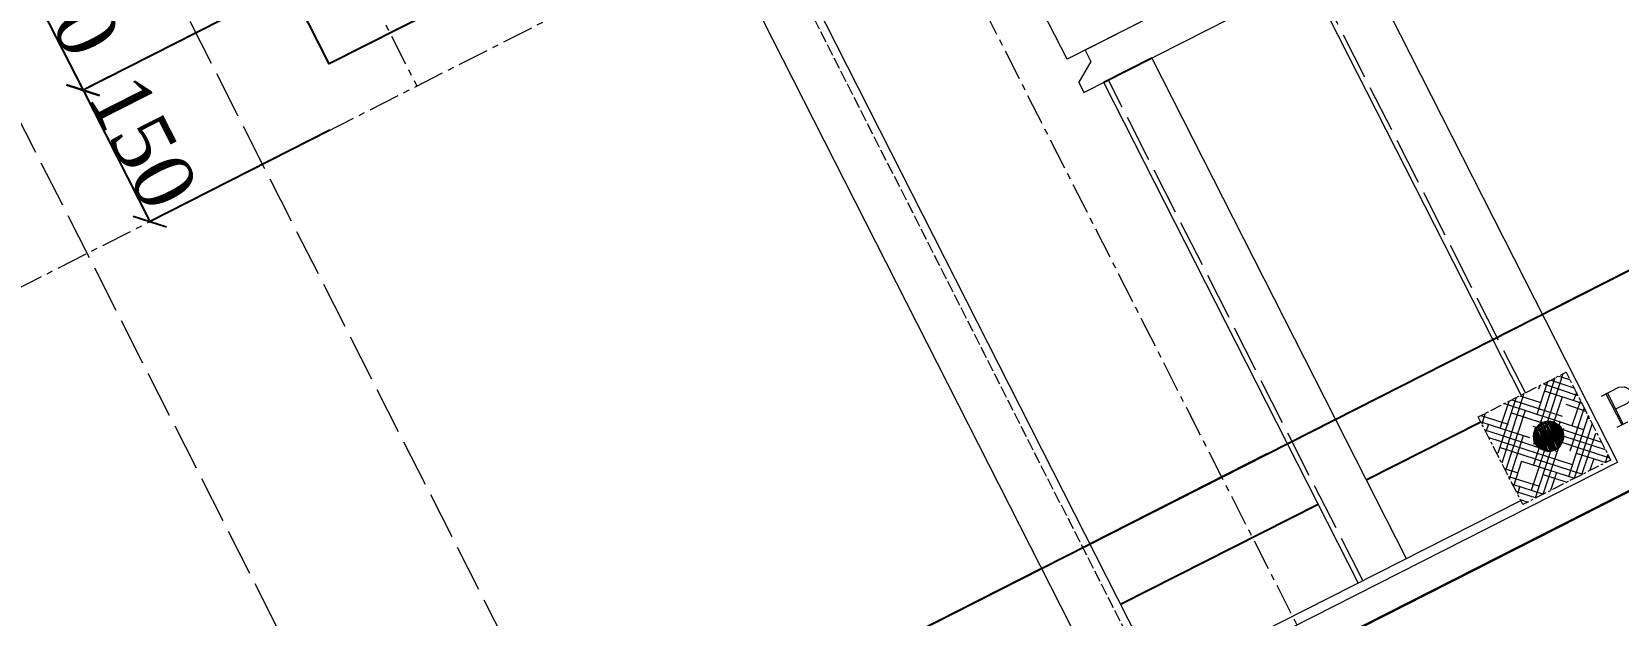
# Model space of a CAD drawing. Header units: millimetres. Extents: x 9010 to 18690, y -22518 to -16270.
# Drawn here: x 13585 to 15197, y -19585 to -18992 of the extents above; entities that cross this region are included whole.
import ezdxf

# ---------------------------------------------------------------- set-up
doc = ezdxf.new("R2010")
doc.units = ezdxf.units.MM
doc.linetypes.add('$0$ACAD_ISO02W100', pattern=[15, 12, -3])
doc.linetypes.add('$0$CENTER', pattern=[50.8, 31.75, -6.35, 6.35, -6.35])
doc.layers.add('$0$CL', color=2, linetype='$0$CENTER', lineweight=0)
doc.layers.add('$0$DL', color=8, linetype='$0$ACAD_ISO02W100', lineweight=0)
doc.styles.add('$0$nassar2', font='cent.shx', dxfattribs={"height": 60})
doc.dimstyles.new('$0$Nassar2', dxfattribs={"dimtxt": 35, "dimasz": 25, "dimexe": 1.25, "dimexo": 0.625, "dimtad": 1, "dimtxsty": '$0$nassar2', "dimblk": '$0$_Oblique', "dimcen": 2.5, "dimadec": 0, "dimazin": 0, "dimtfac": 1, "dimtmove": 0, "dimatfit": 3, "dimldrblk": '$0$_Oblique', "dimfxl": 1, "dimarcsym": 0})

# ---------------------------------------------------------------- blocks, each defined once
blk = doc.blocks.new('$0$_Oblique')
at = {"color": 0, "linetype": 'ByBlock', "lineweight": -2}
blk.add_line((-0.5, -0.5), (0.5, 0.5), dxfattribs=at)
blk = doc.blocks.new('*D56')
at = {"color": 0, "lineweight": -2, "transparency": 16777216}
for p, q in [((15184.9, -17451.6), (15783.3, -17147.6)), ((15782.2, -17148.2), (16914.4, -19377.1)), ((16317.1, -19680.5), (16915.5, -19376.6))]:
    blk.add_line(p, q, dxfattribs=at)
at = {"layer": 'Defpoints', "color": 0, "transparency": 16777216}
for p in [(15184.3, -17451.9), (16914.4, -19377.1), (16316.6, -19680.8)]:
    blk.add_point(p, dxfattribs=at)
at = {"color": 0, "lineweight": -2, "transparency": 16777216, "xscale": 25, "yscale": 25, "zscale": 25}
for p, rotation in [((15782.2, -17148.2), 116.9290163711014), ((16914.4, -19377.1), 296.9290163711014)]:
    blk.add_blockref('$0$_Oblique', p, dxfattribs=dict(at, rotation=rotation))
at = {"color": 0, "transparency": 16777216, "insert": (16471.7, -18437.9), "char_height": 60, "attachment_point": 5, "rotation": 296.929, "style": '$0$nassar2'}
blk.add_mtext('M/C ROOM DEPTH 2500', dxfattribs=at)
blk = doc.blocks.new('*D61')
at = {"color": 0, "lineweight": -2, "transparency": 16777216}
for p, q in [((13851.5, -18661.7), (13522.9, -18828.7)), ((13524, -18828.1), (13637.2, -19051)), ((13977, -18878.4), (13636.1, -19051.6))]:
    blk.add_line(p, q, dxfattribs=at)
at = {"layer": 'Defpoints', "color": 0, "transparency": 16777216}
for p in [(13852.1, -18661.4), (13977.5, -18878.1), (13637.2, -19051)]:
    blk.add_point(p, dxfattribs=at)
at = {"color": 0, "lineweight": -2, "transparency": 16777216, "xscale": 25, "yscale": 25, "zscale": 25}
for p, rotation in [((13524, -18828.1), 116.9290163711014), ((13637.2, -19051), 296.9290163711014)]:
    blk.add_blockref('$0$_Oblique', p, dxfattribs=dict(at, rotation=rotation))
at = {"color": 0, "transparency": 16777216, "insert": (13607.9, -18925.7), "char_height": 60, "attachment_point": 5, "rotation": 296.929, "style": '$0$nassar2'}
blk.add_mtext('{\\fISOCPEUR|b0|i0|c0|p34;%%C}250', dxfattribs=at)
blk = doc.blocks.new('*D62')
at = {"color": 0, "lineweight": -2, "transparency": 16777216}
for p, q in [((13663.9, -19037.4), (13636.1, -19051.6)), ((13637.2, -19051), (13705.1, -19184.7)), ((13887.9, -19091.9), (13704, -19185.3))]:
    blk.add_line(p, q, dxfattribs=at)
at = {"layer": 'Defpoints', "color": 0, "transparency": 16777216}
for p in [(13664.5, -19037.1), (13888.4, -19091.6), (13705.1, -19184.7)]:
    blk.add_point(p, dxfattribs=at)
at = {"color": 0, "lineweight": -2, "transparency": 16777216, "xscale": 25, "yscale": 25, "zscale": 25}
for p, rotation in [((13637.2, -19051), 116.9290163711014), ((13705.1, -19184.7), 296.9290163711014)]:
    blk.add_blockref('$0$_Oblique', p, dxfattribs=dict(at, rotation=rotation))
at = {"color": 0, "transparency": 16777216, "insert": (13698.5, -19104), "char_height": 60, "attachment_point": 5, "rotation": 296.929, "style": '$0$nassar2'}
blk.add_mtext('150', dxfattribs=at)

msp = doc.modelspace()

# ---------------------------------------------------------------- hatches: boundary and pattern name
at = {"true_color": 0x000007}
h = msp.add_hatch(color=7, dxfattribs=at)
h.paths.add_polyline_path([(15125.191, -19417.89), (15113.503, -19394.881), (15123.067, -19417.197)])
h.paths.add_polyline_path([(15113.503, -19394.881), (15123.067, -19417.197), (15112.81, -19397.005)])
h = msp.add_hatch(color=7, dxfattribs=at)
h.paths.add_polyline_path([(15128.724, -19417.868), (15115.844, -19392.51), (15125.191, -19417.89)])
h.paths.add_polyline_path([(15115.844, -19392.51), (15125.191, -19417.89), (15113.503, -19394.881)])
h = msp.add_hatch(color=7, dxfattribs=at)
h.paths.add_polyline_path([(15131.311, -19417.145), (15117.953, -19390.848), (15128.724, -19417.868)])
h.paths.add_polyline_path([(15117.953, -19390.848), (15128.724, -19417.868), (15115.844, -19392.51)])
h = msp.add_hatch(color=7, dxfattribs=at)
h.paths.add_polyline_path([(15133.659, -19415.952), (15120.062, -19389.186), (15131.311, -19417.145)])
h.paths.add_polyline_path([(15120.062, -19389.186), (15131.311, -19417.145), (15117.953, -19390.848)])
h = msp.add_hatch(color=7, dxfattribs=at)
h.paths.add_polyline_path([(15136.476, -19414.521), (15123.118, -19388.224), (15133.659, -19415.952)])
h.paths.add_polyline_path([(15123.118, -19388.224), (15133.659, -19415.952), (15120.062, -19389.186)])
h = msp.add_hatch(color=7, dxfattribs=at)
h.paths.add_polyline_path([(15138.347, -19412.389), (15125.943, -19387.971), (15136.476, -19414.521)])
h.paths.add_polyline_path([(15125.943, -19387.971), (15136.476, -19414.521), (15123.118, -19388.224)])
h = msp.add_hatch(color=7, dxfattribs=at)
h.paths.add_polyline_path([(15139.51, -19410.026), (15128.299, -19387.956), (15138.347, -19412.389)])
h.paths.add_polyline_path([(15128.299, -19387.956), (15138.347, -19412.389), (15125.943, -19387.971)])
h = msp.add_hatch(color=7, dxfattribs=at)
h.paths.add_polyline_path([(15140.903, -19406.955), (15131.601, -19388.642), (15139.51, -19410.026)])
h.paths.add_polyline_path([(15131.601, -19388.642), (15139.51, -19410.026), (15128.299, -19387.956)])
h = msp.add_hatch(color=7, dxfattribs=at)
h.paths.add_polyline_path([(15141.358, -19404.361), (15134.202, -19390.274), (15140.903, -19406.955)])
h.paths.add_polyline_path([(15134.202, -19390.274), (15140.903, -19406.955), (15131.601, -19388.642)])
h = msp.add_hatch(color=7, dxfattribs=at)
h.paths.add_polyline_path([(15141.104, -19401.536), (15136.095, -19391.675), (15141.358, -19404.361)])
h.paths.add_polyline_path([(15136.095, -19391.675), (15141.358, -19404.361), (15134.202, -19390.274)])
h = msp.add_hatch(color=7, dxfattribs=at)
h.paths.add_polyline_path([(15140.851, -19398.711), (15138.227, -19393.546), (15141.104, -19401.536)])
h.paths.add_polyline_path([(15138.227, -19393.546), (15141.104, -19401.536), (15136.095, -19391.675)])
msp.add_hatch(color=7, dxfattribs=at).paths.add_polyline_path([(15139.658, -19396.363), (15140.851, -19398.711), (15138.227, -19393.546)])
h = msp.add_hatch(color=7, dxfattribs=at)
h.paths.add_polyline_path([(15120.234, -19416.273), (15111.886, -19399.838), (15117.872, -19415.11)])
h.paths.add_polyline_path([(15111.886, -19399.838), (15117.872, -19415.11), (15111.67, -19402.901)])
h = msp.add_hatch(color=7, dxfattribs=at)
h.paths.add_polyline_path([(15117.872, -19415.11), (15111.67, -19402.901), (15115.74, -19413.239)])
h.paths.add_polyline_path([(15111.67, -19402.901), (15115.74, -19413.239), (15111.923, -19405.726)])
h = msp.add_hatch(color=7, dxfattribs=at)
h.paths.add_polyline_path([(15123.067, -19417.197), (15112.81, -19397.005), (15120.234, -19416.273)])
h.paths.add_polyline_path([(15112.81, -19397.005), (15120.234, -19416.273), (15111.886, -19399.838)])
h = msp.add_hatch(color=7, dxfattribs=at)
h.paths.add_polyline_path([(15115.74, -19413.239), (15111.923, -19405.726), (15113.608, -19411.368)])
h.paths.add_polyline_path([(15111.923, -19405.726), (15113.608, -19411.368), (15112.177, -19408.551)])

# ---------------------------------------------------------------- linework, layer by layer
at = {"layer": '$0$CL'}
for p, q in [((14933.968, -19719.08), (13934.604, -17751.697)), ((12660.854, -19715.172), (15580.621, -18232.03))]:
    msp.add_line(p, q, dxfattribs=at)
msp.add_lwpolyline([(13904.558, -18905.498), (13976.396, -19046.922)], dxfattribs=at)
at = {"layer": '$0$DL', "ltscale": 4}
for p, q in [((14148.116, -19772.867), (13423.498, -18346.358)), ((13969.802, -19863.445), (13245.184, -18436.935)), ((15102.946, -19358.891), (14887.604, -18934.961))]:
    msp.add_line(p, q, dxfattribs=at)
at = {"layer": '$0$DL'}
msp.add_lwpolyline([(14725.045, -19657.777), (13857.401, -17947.993)], dxfattribs=at)
at = {"layer": '$0$DL', "ltscale": 4}
msp.add_lwpolyline([(14937.704, -19549.753), (14679.188, -19040.829)], dxfattribs=at)
for p, q in [((14723.329, -19018.407), (14674.492, -19043.214)), ((14941.219, -19447.354), (15057.637, -19388.405)), ((14691.597, -19573.75), (14892.351, -19472.098))]:
    msp.add_line(p, q)
at = {"color": 7, "linetype": 'Continuous', "lineweight": 20}
for points in [[(13864.477, -17944.399), (14732.124, -19654.181)], [(14683.252, -19679.006), (13815.074, -17969.494)], [(14933.623, -18911.585), (15196.671, -19429.431), (15196.671, -19429.431)], [(15098.684, -19361.056), (14883.342, -18937.126)], [(14723.329, -19018.407), (14981.845, -19527.331)], [(14933.008, -19552.139), (14674.492, -19043.214)]]:
    msp.add_lwpolyline(points, dxfattribs=at)
at = {"ltscale": 4}
msp.add_lwpolyline([(13908.318, -18705.392), (14032.823, -18950.498), (13887.414, -19024.36), (13696.885, -18649.276), (13842.293, -18575.414), (13865.796, -18621.682)], dxfattribs=at)
for points in [[(15908.964, -18878.417), (13680.043, -20010.633)], [(14470.227, -19833.57), (15999.541, -19056.731), (15908.964, -18878.417), (15139.644, -19269.205)], [(15999.541, -19056.731), (13770.62, -20188.946)], [(14840.991, -19420.91), (14660.259, -19512.716)], [(14611.391, -19537.539), (14379.65, -19655.256)]]:
    msp.add_lwpolyline(points)
at = {"color": 7, "linetype": 'Continuous', "lineweight": 20, "true_color": 0x000007}
for points in [[(14935.814, -18867.938), (14637.162, -19019.643), (14637.162, -19019.643)], [(14654.336, -19053.453), (14952.988, -18901.748), (14952.988, -18901.748)], [(14786.488, -18943.791), (14655.475, -19010.341), (14655.475, -19010.341)], [(14637.162, -19019.643), (14612.355, -18970.807), (14612.355, -18970.807)], [(14661.439, -19022.08), (14649.088, -19043.122), (14649.088, -19043.122)], [(14655.475, -19010.341), (14661.439, -19022.08), (14661.439, -19022.08)], [(14649.088, -19043.122), (14654.336, -19053.453), (14654.336, -19053.453)], [(15140.947, -19339.588), (15111.149, -19432.112), (15111.149, -19432.112)], [(15132.964, -19343.643), (15112.87, -19406.427), (15112.87, -19406.427)], [(15121.224, -19349.607), (15132.025, -19344.12), (15132.025, -19344.12)], [(15128.737, -19345.79), (15152.344, -19353.884), (15152.344, -19353.884)], [(15134.372, -19342.928), (15136.251, -19341.974), (15136.251, -19341.974)], [(15136.72, -19341.735), (15148.05, -19345.432), (15148.05, -19345.432)], [(15138.599, -19340.781), (15144.234, -19337.919), (15144.234, -19337.919)], [(15144.234, -19337.919), (15147.334, -19344.023), (15147.334, -19344.023)], [(15148.289, -19345.902), (15149.481, -19348.249), (15149.481, -19348.249)], [(15101.502, -19359.625), (15078.867, -19430.197), (15078.867, -19430.197)], [(15085.067, -19367.973), (15096.337, -19362.249), (15096.337, -19362.249)], [(15097.276, -19361.772), (15118.519, -19368.703), (15118.519, -19368.703)], [(15098.684, -19361.056), (15101.032, -19359.863), (15101.032, -19359.863)], [(15102.911, -19358.909), (15114.181, -19353.185), (15114.181, -19353.185)], [(15140.388, -19362.911), (15108.958, -19458.036), (15108.958, -19458.036)], [(15125.45, -19347.46), (15114.591, -19380.741), (15114.591, -19380.741)], [(15117.468, -19351.515), (15116.312, -19355.055), (15116.312, -19355.055)], [(15116.528, -19351.992), (15118.876, -19350.799), (15118.876, -19350.799)], [(15121.224, -19349.607), (15156.16, -19361.398), (15156.16, -19361.398)], [(15122.447, -19356.665), (15160.215, -19369.38), (15160.215, -19369.38)], [(15150.674, -19350.597), (15156.16, -19361.398), (15156.16, -19361.398)], [(15154.729, -19358.58), (15151.718, -19366.608), (15151.718, -19366.608)], [(15180.153, -19362.178), (15197.997, -19353.114), (15203.647, -19352.607), (15205.771, -19353.3), (15208.611, -19355.402), (15210.758, -19359.628), (15211.019, -19363.631), (15210.326, -19365.755), (15206.346, -19369.549), (15194.606, -19375.512)], [(15184.849, -19359.793), (15200.83, -19391.254), (15200.83, -19391.254)], [(15186.258, -19359.077), (15202.239, -19390.539), (15202.239, -19390.539)], [(15062.996, -19379.184), (15065.344, -19377.992), (15065.344, -19377.992)], [(15067.692, -19376.799), (15078.493, -19371.313), (15078.493, -19371.313)], [(15093.519, -19363.68), (15075.035, -19420.329), (15075.035, -19420.329)], [(15086.006, -19367.496), (15076.995, -19395.113), (15076.995, -19395.113)], [(15080.84, -19370.12), (15082.719, -19369.166), (15082.719, -19369.166)], [(15081.78, -19369.643), (15162.034, -19396.221), (15162.034, -19396.221)], [(15102.553, -19376.813), (15082.683, -19437.711), (15082.683, -19437.711)], [(15088.906, -19379.02), (15180.252, -19408.825), (15180.252, -19408.825)], [(15089.293, -19365.827), (15140.277, -19382.462), (15140.277, -19382.462)], [(15144.205, -19370.424), (15164.27, -19377.363), (15164.27, -19377.363)], [(15162.6, -19374.076), (15148.275, -19417.979), (15148.275, -19417.979)], [(15158.784, -19366.563), (15149.997, -19392.293), (15149.997, -19392.293)], [(15157.353, -19363.746), (15158.545, -19366.093), (15158.545, -19366.093)], [(15159.5, -19367.972), (15165.463, -19379.711), (15165.463, -19379.711)], [(15055.014, -19383.239), (15060.648, -19380.377), (15060.648, -19380.377)], [(15058.114, -19389.344), (15055.014, -19383.239), (15055.014, -19383.239)], [(15057.637, -19388.405), (15106.966, -19404.109), (15106.966, -19404.109)], [(15057.831, -19381.808), (15085.447, -19390.819), (15085.447, -19390.819)], [(15062.057, -19379.661), (15058.83, -19390.753), (15058.83, -19390.753)], [(15060.261, -19393.57), (15059.069, -19391.222), (15059.069, -19391.222)], [(15065.427, -19390.946), (15062.647, -19398.266), (15062.647, -19398.266)], [(15110.663, -19392.779), (15184.068, -19416.338), (15184.068, -19416.338)], [(15138.428, -19388.127), (15113.013, -19466.019), (15113.013, -19466.019)], [(15134.62, -19419.008), (15126.51, -19403.042), (15118.4, -19387.077)], [(15137.325, -19399.911), (15131.362, -19388.172), (15119.623, -19394.135)], [(15126.51, -19403.042), (15142.476, -19394.932), (15142.476, -19394.932)], [(15166.655, -19382.059), (15146.793, -19444.134), (15146.793, -19444.134)], [(15170.71, -19390.042), (15152.458, -19445.983), (15152.458, -19445.983)], [(15165.962, -19384.183), (15168.087, -19384.877), (15168.087, -19384.877)], [(15166.417, -19381.59), (15167.61, -19383.937), (15167.61, -19383.937)], [(15168.802, -19386.285), (15174.288, -19397.086), (15174.288, -19397.086)], [(15196.135, -19393.64), (15206.935, -19388.154), (15206.935, -19388.154)], [(15066.94, -19406.718), (15061.454, -19395.918), (15061.454, -19395.918)], [(15061.692, -19396.388), (15128.963, -19418.337), (15128.963, -19418.337)], [(15065.747, -19404.37), (15150.482, -19431.627), (15150.482, -19431.627)], [(15069.325, -19411.414), (15068.133, -19409.066), (15068.133, -19409.066)], [(15100.832, -19402.499), (15086.738, -19445.693), (15086.738, -19445.693)], [(15126.51, -19403.042), (15110.544, -19411.152), (15110.544, -19411.152)], [(15132.421, -19406.538), (15188.362, -19424.791), (15188.362, -19424.791)], [(15174.072, -19400.149), (15159.971, -19442.166), (15159.971, -19442.166)], [(15175.481, -19399.434), (15176.674, -19401.781), (15176.674, -19401.781)], [(15177.866, -19404.129), (15183.353, -19414.93), (15183.353, -19414.93)], [(15076.243, -19425.032), (15070.279, -19413.292), (15070.279, -19413.292)], [(15078.39, -19429.258), (15077.197, -19426.91), (15077.197, -19426.91)], [(15077.353, -19414.425), (15160.91, -19441.689), (15160.91, -19441.689)], [(15136.476, -19414.521), (15120.526, -19462.203), (15120.526, -19462.203)], [(15154.648, -19420.058), (15184.859, -19429.524), (15184.859, -19429.524)], [(15172.351, -19425.835), (15167.954, -19438.111), (15167.954, -19438.111)], [(15186.692, -19421.504), (15183.919, -19430.001), (15183.919, -19430.001)], [(15189.554, -19427.139), (15183.919, -19430.001), (15183.919, -19430.001)], [(15184.545, -19417.278), (15185.738, -19419.625), (15185.738, -19419.625)], [(15186.692, -19421.504), (15189.554, -19427.139), (15189.554, -19427.139)], [(14576.791, -19744.309), (15196.635, -19429.449), (15196.635, -19429.449)], [(15085.068, -19442.406), (15079.582, -19431.606), (15079.582, -19431.606)], [(15081.729, -19435.832), (15095.183, -19440.222), (15095.183, -19440.222)], [(15099.111, -19428.184), (15090.793, -19453.676), (15090.793, -19453.676)], [(15099.111, -19428.184), (15152.927, -19445.744), (15152.927, -19445.744)], [(15120.869, -19441.943), (15144.944, -19449.799), (15144.944, -19449.799)], [(15134.516, -19439.737), (15128.509, -19458.148), (15128.509, -19458.148)], [(15159.501, -19442.405), (15148.231, -19448.129), (15148.231, -19448.129)], [(15164.197, -19440.019), (15161.849, -19441.212), (15161.849, -19441.212)], [(15177.345, -19433.34), (15166.545, -19438.827), (15166.545, -19438.827)], [(15181.571, -19431.194), (15179.693, -19432.148), (15179.693, -19432.148)], [(15085.784, -19443.815), (15117.41, -19453.743), (15117.41, -19453.743)], [(15087.454, -19447.102), (15086.261, -19444.754), (15086.261, -19444.754)], [(15094.132, -19460.25), (15088.646, -19449.45), (15088.646, -19449.45)], [(15089.839, -19451.798), (15121.465, -19461.726), (15121.465, -19461.726)], [(15093.655, -19459.311), (15113.952, -19465.542), (15113.952, -19465.542)], [(15097.39, -19453.87), (15094.848, -19461.659), (15094.848, -19461.659)], [(15128.039, -19458.386), (15126.161, -19459.34), (15126.161, -19459.34)], [(15141.657, -19451.469), (15130.387, -19457.194), (15130.387, -19457.194)], [(15146.353, -19449.083), (15144.005, -19450.276), (15144.005, -19450.276)], [(14661.479, -19690.066), (15098.188, -19468.233), (15098.188, -19468.233)], [(15096.518, -19464.946), (15095.325, -19462.598), (15095.325, -19462.598)], [(15100.334, -19472.459), (15097.472, -19466.824), (15097.472, -19466.824)], [(15097.71, -19467.294), (15105.5, -19469.836), (15105.5, -19469.836)], [(15105.969, -19469.597), (15100.334, -19472.459), (15100.334, -19472.459)], [(15110.665, -19467.212), (15108.317, -19468.404), (15108.317, -19468.404)], [(15123.813, -19460.533), (15113.013, -19466.019), (15113.013, -19466.019)]]:
    msp.add_lwpolyline(points, dxfattribs=at)
at = {"color": 7, "linetype": 'Continuous', "lineweight": -2, "true_color": 0x000007}
for points in [[(15113.503, -19394.881), (15123.067, -19417.197), (15112.81, -19397.005)], [(15115.844, -19392.51), (15125.191, -19417.89), (15113.503, -19394.881)], [(15125.191, -19417.89), (15113.503, -19394.881), (15123.067, -19417.197)], [(15117.953, -19390.848), (15128.724, -19417.868), (15115.844, -19392.51)], [(15128.724, -19417.868), (15115.844, -19392.51), (15125.191, -19417.89)], [(15120.062, -19389.186), (15131.311, -19417.145), (15117.953, -19390.848)], [(15131.311, -19417.145), (15117.953, -19390.848), (15128.724, -19417.868)], [(15123.118, -19388.224), (15133.659, -19415.952), (15120.062, -19389.186)], [(15133.659, -19415.952), (15120.062, -19389.186), (15131.311, -19417.145)], [(15125.943, -19387.971), (15136.476, -19414.521), (15123.118, -19388.224)], [(15136.476, -19414.521), (15123.118, -19388.224), (15133.659, -19415.952)], [(15128.299, -19387.956), (15138.347, -19412.389), (15125.943, -19387.971)], [(15138.347, -19412.389), (15125.943, -19387.971), (15136.476, -19414.521)], [(15131.601, -19388.642), (15139.51, -19410.026), (15128.299, -19387.956)], [(15139.51, -19410.026), (15128.299, -19387.956), (15138.347, -19412.389)], [(15134.202, -19390.274), (15140.903, -19406.955), (15131.601, -19388.642)], [(15140.903, -19406.955), (15131.601, -19388.642), (15139.51, -19410.026)], [(15136.095, -19391.675), (15141.358, -19404.361), (15134.202, -19390.274)], [(15141.358, -19404.361), (15134.202, -19390.274), (15140.903, -19406.955)], [(15138.227, -19393.546), (15141.104, -19401.536), (15136.095, -19391.675)], [(15141.104, -19401.536), (15136.095, -19391.675), (15141.358, -19404.361)], [(15139.658, -19396.363), (15140.851, -19398.711), (15138.227, -19393.546)], [(15140.851, -19398.711), (15138.227, -19393.546), (15141.104, -19401.536)], [(15111.886, -19399.838), (15117.872, -19415.11), (15111.67, -19402.901)], [(15117.872, -19415.11), (15111.67, -19402.901), (15115.74, -19413.239)], [(15111.67, -19402.901), (15115.74, -19413.239), (15111.923, -19405.726)], [(15112.81, -19397.005), (15120.234, -19416.273), (15111.886, -19399.838)], [(15120.234, -19416.273), (15111.886, -19399.838), (15117.872, -19415.11)], [(15115.74, -19413.239), (15111.923, -19405.726), (15113.608, -19411.368)], [(15111.923, -19405.726), (15113.608, -19411.368), (15112.177, -19408.551)], [(15123.067, -19417.197), (15112.81, -19397.005), (15120.234, -19416.273)]]:
    msp.add_lwpolyline(points, close=True, dxfattribs=at)
at = {"color": 7, "linetype": 'Continuous', "lineweight": 20, "true_color": 0x000007}
msp.add_lwpolyline([(15176.406, -19433.818), (15176.406, -19433.818)], close=True, dxfattribs=at)
msp.add_open_spline([(15133.189, -19416.191), (15140.702, -19412.374), (15143.944, -19403.638), (15140.128, -19396.125), (15140.128, -19396.125), (15136.311, -19388.612), (15127.106, -19385.608), (15119.593, -19389.424), (15119.593, -19389.424), (15112.549, -19393.002), (15109.545, -19402.208), (15113.362, -19409.721), (15113.362, -19409.721), (15117.178, -19417.234), (15126.145, -19419.768), (15133.189, -19416.191)], degree=3, knots=[0, 0, 0, 0, 0.0625, 0.0625, 0.0625, 0.062501, 0.125, 0.125, 0.125, 0.125001, 0.1875, 0.1875, 0.1875, 0.187501, 1, 1, 1, 1], dxfattribs=at)

# ---------------------------------------------------------------- dimensions: what is measured, and where the dimension line sits
for base, p1, p2, text, picture, middle in [((16914.422, -19377.136), (15184.343, -17451.909), (16316.561, -19680.828), 'M/C ROOM DEPTH <>', '*D56', (16444.371, -18451.776)), ((13637.187, -19050.985), (13852.065, -18661.43), (13977.526, -18878.105), '{\\fISOCPEUR|b0|i0|c0|p34;%%C}<>', '*D61', (13580.576, -18939.539))]:
    dim = msp.add_linear_dim(base=base, p1=p1, p2=p2, angle=116.929016, text=text, dimstyle='$0$Nassar2')
    dim.commit()
    dim.dimension.update_dxf_attribs({"geometry": picture, "text_midpoint": middle, "dimtype": 160})
dim = msp.add_linear_dim(base=(13705.119, -19184.721), p1=(13664.491, -19037.116), p2=(13888.448, -19091.596), angle=116.929016, dimstyle='$0$Nassar2')
dim.commit()
dim.dimension.update_dxf_attribs({"geometry": '*D62', "text_midpoint": (13671.153, -19117.853), "dimtype": 160})

doc.saveas('drawing.dxf')
